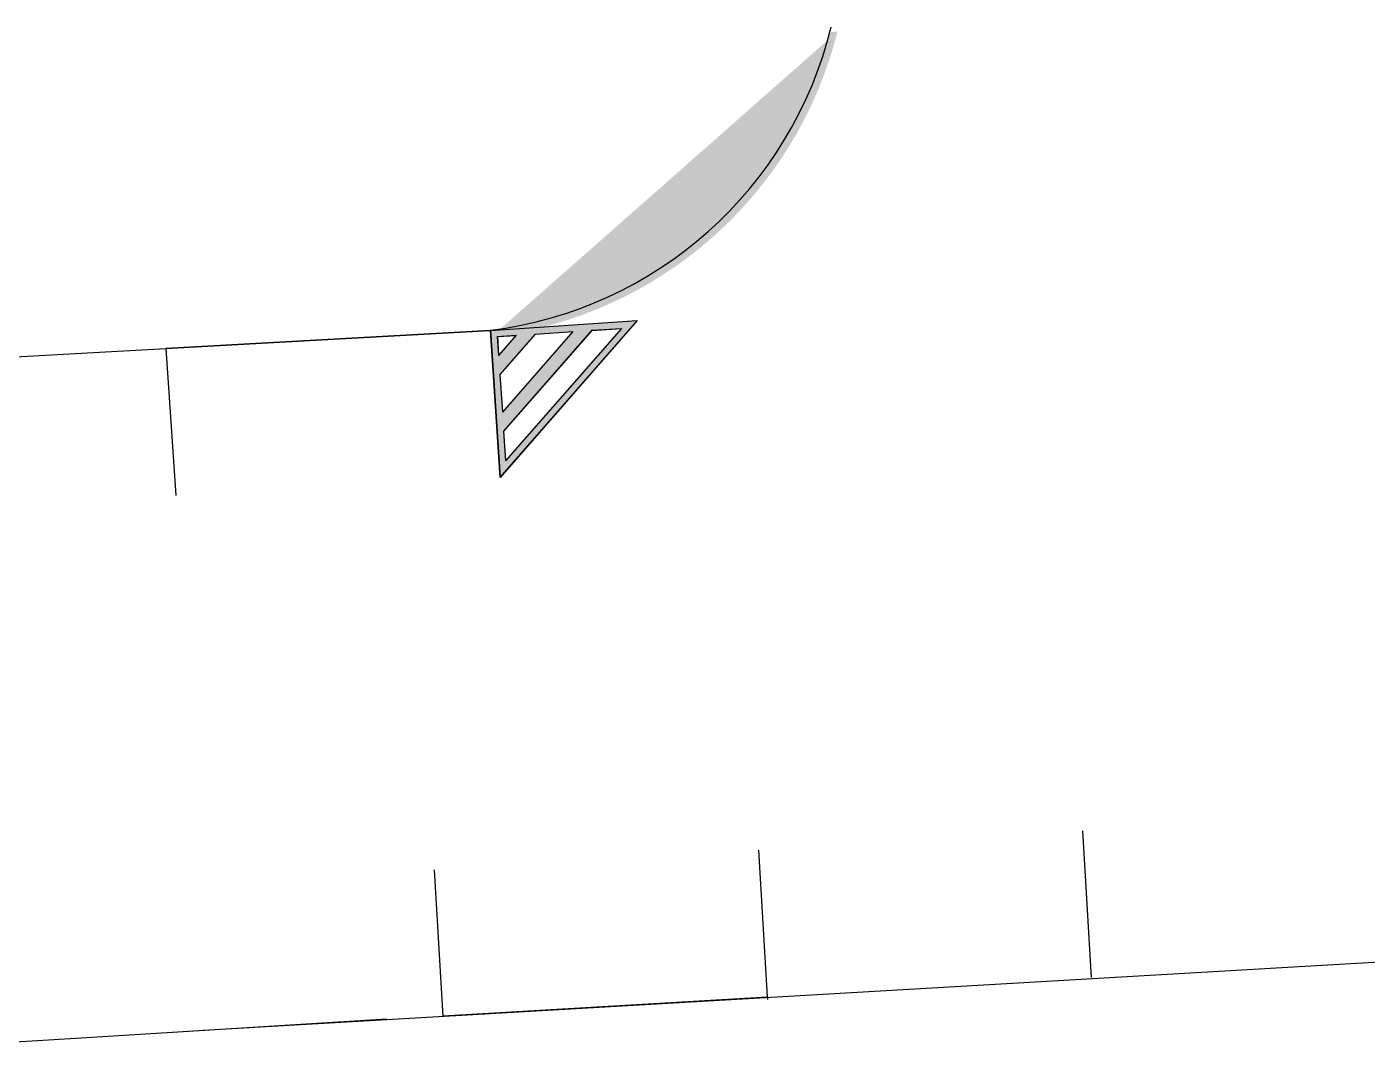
# Model space of a CAD drawing. Header units: millimetres. Extents: x 34038 to 35840, y 10511 to 10922.
# Drawn here: x 34958.58 to 34978.59, y 10782.23 to 10797.45 of the extents above; entities that cross this region are included whole.
import ezdxf

# ---------------------------------------------------------------- set-up
doc = ezdxf.new("R2010")
doc.units = ezdxf.units.MM
for name, color, linetype in [('_0', 7, 'Continuous'), ('GUIA', 7, 'Continuous'), ('PINTURA BRANCA', 7, 'Continuous')]:
    doc.layers.add(name, color=color, linetype=linetype)

# ---------------------------------------------------------------- blocks, each defined once
blk = doc.blocks.new('23')
at = {"layer": 'PINTURA BRANCA'}
h = blk.add_hatch(color=256, dxfattribs=at)
h.paths.add_polyline_path([(730.608, 869.115), (732.022, 867.701), (732.466, 867.701), (730.608, 869.559)], flags=16)
h.paths.add_polyline_path([(730.608, 868.832), (731.739, 867.701), (731.173, 867.701), (730.608, 868.266)], flags=16)
h.paths.add_polyline_path([(730.608, 867.984), (730.891, 867.701), (730.608, 867.701)], flags=16)
h.paths.add_polyline_path([(730.508, 869.801), (732.708, 867.601), (730.508, 867.601)])
edge = h.paths.add_edge_path(flags=0)
edge.add_line((730.608, 869.226), (730.608, 869.559))
for p, q in [((730.508, 867.601), (730.508, 869.801)), ((730.508, 869.801), (732.708, 867.601)), ((730.608, 869.115), (730.608, 869.559)), ((730.608, 869.226), (730.608, 869.559)), ((730.608, 869.559), (732.466, 867.701)), ((730.608, 869.115), (732.022, 867.701)), ((730.608, 868.266), (730.608, 868.832)), ((730.608, 868.832), (731.739, 867.701)), ((730.608, 868.266), (731.173, 867.701)), ((730.608, 867.701), (730.608, 867.984)), ((730.608, 867.984), (730.891, 867.701)), ((730.508, 867.601), (732.708, 867.601)), ((730.608, 867.701), (730.891, 867.701)), ((731.173, 867.701), (731.739, 867.701)), ((732.022, 867.701), (732.466, 867.701))]:
    blk.add_line(p, q, dxfattribs=at)

msp = doc.modelspace()

# ---------------------------------------------------------------- hatches: boundary and pattern name
at = {"layer": 'PINTURA BRANCA'}
h = msp.add_hatch(color=2, dxfattribs=at)
edge = h.paths.add_edge_path()
edge.add_line((34970.581, 10797.373), (34970.682, 10797.378))
edge.add_arc((34964.791, 10798.855), 6.074, 276.9006, 345.9178, ccw=False)
edge.add_line((34965.521, 10792.826), (34965.515, 10792.92))
edge.add_arc((34964.773, 10798.872), 5.998, 277.1037, 345.5227)
h = msp.add_hatch(color=256, dxfattribs=at)
h.paths.add_polyline_path([(34967.017, 10792.919), (34965.699, 10791.414), (34965.729, 10790.97), (34967.46, 10792.948)], flags=16)
h.paths.add_polyline_path([(34966.734, 10792.9), (34965.681, 10791.696), (34965.643, 10792.26), (34966.17, 10792.862)], flags=16)
h.paths.add_polyline_path([(34965.888, 10792.844), (34965.624, 10792.543), (34965.605, 10792.825)], flags=16)
h.paths.add_polyline_path([(34967.694, 10793.064), (34965.645, 10790.723), (34965.499, 10792.918)])
edge = h.paths.add_edge_path(flags=0)
edge.add_line((34967.127, 10792.926), (34967.46, 10792.948))
h = msp.add_hatch(color=256, dxfattribs=at)
h.paths.add_polyline_path([(34967.017, 10792.919), (34965.699, 10791.414), (34965.729, 10790.97), (34967.46, 10792.948)], flags=16)
h.paths.add_polyline_path([(34966.734, 10792.9), (34965.681, 10791.696), (34965.643, 10792.26), (34966.17, 10792.862)], flags=16)
h.paths.add_polyline_path([(34965.888, 10792.844), (34965.624, 10792.543), (34965.605, 10792.825)], flags=16)
h.paths.add_polyline_path([(34967.694, 10793.064), (34965.645, 10790.723), (34965.499, 10792.918)])
edge = h.paths.add_edge_path(flags=0)
edge.add_line((34967.127, 10792.926), (34967.46, 10792.948))
h = msp.add_hatch(color=256, dxfattribs=at)
h.paths.add_polyline_path([(34967.017, 10792.919), (34965.699, 10791.414), (34965.729, 10790.97), (34967.46, 10792.948)], flags=16)
h.paths.add_polyline_path([(34966.734, 10792.9), (34965.681, 10791.696), (34965.643, 10792.26), (34966.17, 10792.862)], flags=16)
h.paths.add_polyline_path([(34965.888, 10792.844), (34965.624, 10792.543), (34965.605, 10792.825)], flags=16)
h.paths.add_polyline_path([(34967.694, 10793.064), (34965.645, 10790.723), (34965.499, 10792.918)])
edge = h.paths.add_edge_path(flags=0)
edge.add_line((34967.127, 10792.926), (34967.46, 10792.948))
h = msp.add_hatch(color=256, dxfattribs=at)
h.paths.add_polyline_path([(34967.017, 10792.919), (34965.699, 10791.414), (34965.729, 10790.97), (34967.46, 10792.948)], flags=16)
h.paths.add_polyline_path([(34966.734, 10792.9), (34965.681, 10791.696), (34965.643, 10792.26), (34966.17, 10792.862)], flags=16)
h.paths.add_polyline_path([(34965.888, 10792.844), (34965.624, 10792.543), (34965.605, 10792.825)], flags=16)
h.paths.add_polyline_path([(34967.694, 10793.064), (34965.645, 10790.723), (34965.499, 10792.918)])
edge = h.paths.add_edge_path(flags=0)
edge.add_line((34967.127, 10792.926), (34967.46, 10792.948))
h = msp.add_hatch(color=256, dxfattribs=at)
h.paths.add_polyline_path([(34967.017, 10792.919), (34965.699, 10791.414), (34965.729, 10790.97), (34967.46, 10792.948)], flags=16)
h.paths.add_polyline_path([(34966.734, 10792.9), (34965.681, 10791.696), (34965.643, 10792.26), (34966.17, 10792.862)], flags=16)
h.paths.add_polyline_path([(34965.888, 10792.844), (34965.624, 10792.543), (34965.605, 10792.825)], flags=16)
h.paths.add_polyline_path([(34967.694, 10793.064), (34965.645, 10790.723), (34965.499, 10792.918)])
edge = h.paths.add_edge_path(flags=0)
edge.add_line((34967.127, 10792.926), (34967.46, 10792.948))
h = msp.add_hatch(color=256, dxfattribs=at)
h.paths.add_polyline_path([(34967.017, 10792.919), (34965.699, 10791.414), (34965.729, 10790.97), (34967.46, 10792.948)], flags=16)
h.paths.add_polyline_path([(34966.734, 10792.9), (34965.681, 10791.696), (34965.643, 10792.26), (34966.17, 10792.862)], flags=16)
h.paths.add_polyline_path([(34965.888, 10792.844), (34965.624, 10792.543), (34965.605, 10792.825)], flags=16)
h.paths.add_polyline_path([(34967.694, 10793.064), (34965.645, 10790.723), (34965.499, 10792.918)])
edge = h.paths.add_edge_path(flags=0)
edge.add_line((34967.127, 10792.926), (34967.46, 10792.948))
h = msp.add_hatch(color=256, dxfattribs=at)
h.paths.add_polyline_path([(34967.017, 10792.919), (34965.699, 10791.414), (34965.729, 10790.97), (34967.46, 10792.948)], flags=16)
h.paths.add_polyline_path([(34966.734, 10792.9), (34965.681, 10791.696), (34965.643, 10792.26), (34966.17, 10792.862)], flags=16)
h.paths.add_polyline_path([(34965.888, 10792.844), (34965.624, 10792.543), (34965.605, 10792.825)], flags=16)
h.paths.add_polyline_path([(34967.694, 10793.064), (34965.645, 10790.723), (34965.499, 10792.918)])
edge = h.paths.add_edge_path(flags=0)
edge.add_line((34967.127, 10792.926), (34967.46, 10792.948))
h = msp.add_hatch(color=256, dxfattribs=at)
h.paths.add_polyline_path([(34967.017, 10792.919), (34965.699, 10791.414), (34965.729, 10790.97), (34967.46, 10792.948)], flags=16)
h.paths.add_polyline_path([(34966.734, 10792.9), (34965.681, 10791.696), (34965.643, 10792.26), (34966.17, 10792.862)], flags=16)
h.paths.add_polyline_path([(34965.888, 10792.844), (34965.624, 10792.543), (34965.605, 10792.825)], flags=16)
h.paths.add_polyline_path([(34967.694, 10793.064), (34965.645, 10790.723), (34965.499, 10792.918)])
edge = h.paths.add_edge_path(flags=0)
edge.add_line((34967.127, 10792.926), (34967.46, 10792.948))
h = msp.add_hatch(color=256, dxfattribs=at)
h.paths.add_polyline_path([(34967.017, 10792.919), (34965.699, 10791.414), (34965.729, 10790.97), (34967.46, 10792.948)], flags=16)
h.paths.add_polyline_path([(34966.734, 10792.9), (34965.681, 10791.696), (34965.643, 10792.26), (34966.17, 10792.862)], flags=16)
h.paths.add_polyline_path([(34965.888, 10792.844), (34965.624, 10792.543), (34965.605, 10792.825)], flags=16)
h.paths.add_polyline_path([(34967.694, 10793.064), (34965.645, 10790.723), (34965.499, 10792.918)])
edge = h.paths.add_edge_path(flags=0)
edge.add_line((34967.127, 10792.926), (34967.46, 10792.948))
h = msp.add_hatch(color=256, dxfattribs=at)
h.paths.add_polyline_path([(34967.017, 10792.919), (34965.699, 10791.414), (34965.729, 10790.97), (34967.46, 10792.948)], flags=16)
h.paths.add_polyline_path([(34966.734, 10792.9), (34965.681, 10791.696), (34965.643, 10792.26), (34966.17, 10792.862)], flags=16)
h.paths.add_polyline_path([(34965.888, 10792.844), (34965.624, 10792.543), (34965.605, 10792.825)], flags=16)
h.paths.add_polyline_path([(34967.694, 10793.064), (34965.645, 10790.723), (34965.499, 10792.918)])
edge = h.paths.add_edge_path(flags=0)
edge.add_line((34967.127, 10792.926), (34967.46, 10792.948))
h = msp.add_hatch(color=256, dxfattribs=at)
h.paths.add_polyline_path([(34967.017, 10792.919), (34965.699, 10791.414), (34965.729, 10790.97), (34967.46, 10792.948)], flags=16)
h.paths.add_polyline_path([(34966.734, 10792.9), (34965.681, 10791.696), (34965.643, 10792.26), (34966.17, 10792.862)], flags=16)
h.paths.add_polyline_path([(34965.888, 10792.844), (34965.624, 10792.543), (34965.605, 10792.825)], flags=16)
h.paths.add_polyline_path([(34967.694, 10793.064), (34965.645, 10790.723), (34965.499, 10792.918)])
edge = h.paths.add_edge_path(flags=0)
edge.add_line((34967.127, 10792.926), (34967.46, 10792.948))
h = msp.add_hatch(color=256, dxfattribs=at)
h.paths.add_polyline_path([(34967.017, 10792.919), (34965.699, 10791.414), (34965.729, 10790.97), (34967.46, 10792.948)], flags=16)
h.paths.add_polyline_path([(34966.734, 10792.9), (34965.681, 10791.696), (34965.643, 10792.26), (34966.17, 10792.862)], flags=16)
h.paths.add_polyline_path([(34965.888, 10792.844), (34965.624, 10792.543), (34965.605, 10792.825)], flags=16)
h.paths.add_polyline_path([(34967.694, 10793.064), (34965.645, 10790.723), (34965.499, 10792.918)])
edge = h.paths.add_edge_path(flags=0)
edge.add_line((34967.127, 10792.926), (34967.46, 10792.948))
h = msp.add_hatch(color=256, dxfattribs=at)
h.paths.add_polyline_path([(34967.017, 10792.919), (34965.699, 10791.414), (34965.729, 10790.97), (34967.46, 10792.948)], flags=16)
h.paths.add_polyline_path([(34966.734, 10792.9), (34965.681, 10791.696), (34965.643, 10792.26), (34966.17, 10792.862)], flags=16)
h.paths.add_polyline_path([(34965.888, 10792.844), (34965.624, 10792.543), (34965.605, 10792.825)], flags=16)
h.paths.add_polyline_path([(34967.694, 10793.064), (34965.645, 10790.723), (34965.499, 10792.918)])
edge = h.paths.add_edge_path(flags=0)
edge.add_line((34967.127, 10792.926), (34967.46, 10792.948))
h = msp.add_hatch(color=256, dxfattribs=at)
h.paths.add_polyline_path([(34967.017, 10792.919), (34965.699, 10791.414), (34965.729, 10790.97), (34967.46, 10792.948)], flags=16)
h.paths.add_polyline_path([(34966.734, 10792.9), (34965.681, 10791.696), (34965.643, 10792.26), (34966.17, 10792.862)], flags=16)
h.paths.add_polyline_path([(34965.888, 10792.844), (34965.624, 10792.543), (34965.605, 10792.825)], flags=16)
h.paths.add_polyline_path([(34967.694, 10793.064), (34965.645, 10790.723), (34965.499, 10792.918)])
edge = h.paths.add_edge_path(flags=0)
edge.add_line((34967.127, 10792.926), (34967.46, 10792.948))
h = msp.add_hatch(color=256, dxfattribs=at)
h.paths.add_polyline_path([(34967.017, 10792.919), (34965.699, 10791.414), (34965.729, 10790.97), (34967.46, 10792.948)], flags=16)
h.paths.add_polyline_path([(34966.734, 10792.9), (34965.681, 10791.696), (34965.643, 10792.26), (34966.17, 10792.862)], flags=16)
h.paths.add_polyline_path([(34965.888, 10792.844), (34965.624, 10792.543), (34965.605, 10792.825)], flags=16)
h.paths.add_polyline_path([(34967.694, 10793.064), (34965.645, 10790.723), (34965.499, 10792.918)])
edge = h.paths.add_edge_path(flags=0)
edge.add_line((34967.127, 10792.926), (34967.46, 10792.948))
h = msp.add_hatch(color=256, dxfattribs=at)
h.paths.add_polyline_path([(34967.017, 10792.919), (34965.699, 10791.414), (34965.729, 10790.97), (34967.46, 10792.948)], flags=16)
h.paths.add_polyline_path([(34966.734, 10792.9), (34965.681, 10791.696), (34965.643, 10792.26), (34966.17, 10792.862)], flags=16)
h.paths.add_polyline_path([(34965.888, 10792.844), (34965.624, 10792.543), (34965.605, 10792.825)], flags=16)
h.paths.add_polyline_path([(34967.694, 10793.064), (34965.645, 10790.723), (34965.499, 10792.918)])
edge = h.paths.add_edge_path(flags=0)
edge.add_line((34967.127, 10792.926), (34967.46, 10792.948))
h = msp.add_hatch(color=256, dxfattribs=at)
h.paths.add_polyline_path([(34967.017, 10792.919), (34965.699, 10791.414), (34965.729, 10790.97), (34967.46, 10792.948)], flags=16)
h.paths.add_polyline_path([(34966.734, 10792.9), (34965.681, 10791.696), (34965.643, 10792.26), (34966.17, 10792.862)], flags=16)
h.paths.add_polyline_path([(34965.888, 10792.844), (34965.624, 10792.543), (34965.605, 10792.825)], flags=16)
h.paths.add_polyline_path([(34967.694, 10793.064), (34965.645, 10790.723), (34965.499, 10792.918)])
edge = h.paths.add_edge_path(flags=0)
edge.add_line((34967.127, 10792.926), (34967.46, 10792.948))
h = msp.add_hatch(color=256, dxfattribs=at)
h.paths.add_polyline_path([(34967.017, 10792.919), (34965.699, 10791.414), (34965.729, 10790.97), (34967.46, 10792.948)], flags=16)
h.paths.add_polyline_path([(34966.734, 10792.9), (34965.681, 10791.696), (34965.643, 10792.26), (34966.17, 10792.862)], flags=16)
h.paths.add_polyline_path([(34965.888, 10792.844), (34965.624, 10792.543), (34965.605, 10792.825)], flags=16)
h.paths.add_polyline_path([(34967.694, 10793.064), (34965.645, 10790.723), (34965.499, 10792.918)])
edge = h.paths.add_edge_path(flags=0)
edge.add_line((34967.127, 10792.926), (34967.46, 10792.948))
h = msp.add_hatch(color=256, dxfattribs=at)
h.paths.add_polyline_path([(34967.017, 10792.919), (34965.699, 10791.414), (34965.729, 10790.97), (34967.46, 10792.948)], flags=16)
h.paths.add_polyline_path([(34966.734, 10792.9), (34965.681, 10791.696), (34965.643, 10792.26), (34966.17, 10792.862)], flags=16)
h.paths.add_polyline_path([(34965.888, 10792.844), (34965.624, 10792.543), (34965.605, 10792.825)], flags=16)
h.paths.add_polyline_path([(34967.694, 10793.064), (34965.645, 10790.723), (34965.499, 10792.918)])
edge = h.paths.add_edge_path(flags=0)
edge.add_line((34967.127, 10792.926), (34967.46, 10792.948))
h = msp.add_hatch(color=256, dxfattribs=at)
h.paths.add_polyline_path([(34967.017, 10792.919), (34965.699, 10791.414), (34965.729, 10790.97), (34967.46, 10792.948)], flags=16)
h.paths.add_polyline_path([(34966.734, 10792.9), (34965.681, 10791.696), (34965.643, 10792.26), (34966.17, 10792.862)], flags=16)
h.paths.add_polyline_path([(34965.888, 10792.844), (34965.624, 10792.543), (34965.605, 10792.825)], flags=16)
h.paths.add_polyline_path([(34967.694, 10793.064), (34965.645, 10790.723), (34965.499, 10792.918)])
edge = h.paths.add_edge_path(flags=0)
edge.add_line((34967.127, 10792.926), (34967.46, 10792.948))
h = msp.add_hatch(color=256, dxfattribs=at)
h.paths.add_polyline_path([(34967.017, 10792.919), (34965.699, 10791.414), (34965.729, 10790.97), (34967.46, 10792.948)], flags=16)
h.paths.add_polyline_path([(34966.734, 10792.9), (34965.681, 10791.696), (34965.643, 10792.26), (34966.17, 10792.862)], flags=16)
h.paths.add_polyline_path([(34965.888, 10792.844), (34965.624, 10792.543), (34965.605, 10792.825)], flags=16)
h.paths.add_polyline_path([(34967.694, 10793.064), (34965.645, 10790.723), (34965.499, 10792.918)])
edge = h.paths.add_edge_path(flags=0)
edge.add_line((34967.127, 10792.926), (34967.46, 10792.948))
h = msp.add_hatch(color=256, dxfattribs=at)
h.paths.add_polyline_path([(34967.017, 10792.919), (34965.699, 10791.414), (34965.729, 10790.97), (34967.46, 10792.948)], flags=16)
h.paths.add_polyline_path([(34966.734, 10792.9), (34965.681, 10791.696), (34965.643, 10792.26), (34966.17, 10792.862)], flags=16)
h.paths.add_polyline_path([(34965.888, 10792.844), (34965.624, 10792.543), (34965.605, 10792.825)], flags=16)
h.paths.add_polyline_path([(34967.694, 10793.064), (34965.645, 10790.723), (34965.499, 10792.918)])
edge = h.paths.add_edge_path(flags=0)
edge.add_line((34967.127, 10792.926), (34967.46, 10792.948))
h = msp.add_hatch(color=256, dxfattribs=at)
h.paths.add_polyline_path([(34967.017, 10792.919), (34965.699, 10791.414), (34965.729, 10790.97), (34967.46, 10792.948)], flags=16)
h.paths.add_polyline_path([(34966.734, 10792.9), (34965.681, 10791.696), (34965.643, 10792.26), (34966.17, 10792.862)], flags=16)
h.paths.add_polyline_path([(34965.888, 10792.844), (34965.624, 10792.543), (34965.605, 10792.825)], flags=16)
h.paths.add_polyline_path([(34967.694, 10793.064), (34965.645, 10790.723), (34965.499, 10792.918)])
edge = h.paths.add_edge_path(flags=0)
edge.add_line((34967.127, 10792.926), (34967.46, 10792.948))
h = msp.add_hatch(color=256, dxfattribs=at)
h.paths.add_polyline_path([(34967.017, 10792.919), (34965.699, 10791.414), (34965.729, 10790.97), (34967.46, 10792.948)], flags=16)
h.paths.add_polyline_path([(34966.734, 10792.9), (34965.681, 10791.696), (34965.643, 10792.26), (34966.17, 10792.862)], flags=16)
h.paths.add_polyline_path([(34965.888, 10792.844), (34965.624, 10792.543), (34965.605, 10792.825)], flags=16)
h.paths.add_polyline_path([(34967.694, 10793.064), (34965.645, 10790.723), (34965.499, 10792.918)])
edge = h.paths.add_edge_path(flags=0)
edge.add_line((34967.127, 10792.926), (34967.46, 10792.948))
h = msp.add_hatch(color=256, dxfattribs=at)
h.paths.add_polyline_path([(34967.017, 10792.919), (34965.699, 10791.414), (34965.729, 10790.97), (34967.46, 10792.948)], flags=16)
h.paths.add_polyline_path([(34966.734, 10792.9), (34965.681, 10791.696), (34965.643, 10792.26), (34966.17, 10792.862)], flags=16)
h.paths.add_polyline_path([(34965.888, 10792.844), (34965.624, 10792.543), (34965.605, 10792.825)], flags=16)
h.paths.add_polyline_path([(34967.694, 10793.064), (34965.645, 10790.723), (34965.499, 10792.918)])
edge = h.paths.add_edge_path(flags=0)
edge.add_line((34967.127, 10792.926), (34967.46, 10792.948))
h = msp.add_hatch(color=256, dxfattribs=at)
h.paths.add_polyline_path([(34967.017, 10792.919), (34965.699, 10791.414), (34965.729, 10790.97), (34967.46, 10792.948)], flags=16)
h.paths.add_polyline_path([(34966.734, 10792.9), (34965.681, 10791.696), (34965.643, 10792.26), (34966.17, 10792.862)], flags=16)
h.paths.add_polyline_path([(34965.888, 10792.844), (34965.624, 10792.543), (34965.605, 10792.825)], flags=16)
h.paths.add_polyline_path([(34967.694, 10793.064), (34965.645, 10790.723), (34965.499, 10792.918)])
edge = h.paths.add_edge_path(flags=0)
edge.add_line((34967.127, 10792.926), (34967.46, 10792.948))
h = msp.add_hatch(color=256, dxfattribs=at)
h.paths.add_polyline_path([(34967.017, 10792.919), (34965.699, 10791.414), (34965.729, 10790.97), (34967.46, 10792.948)], flags=16)
h.paths.add_polyline_path([(34966.734, 10792.9), (34965.681, 10791.696), (34965.643, 10792.26), (34966.17, 10792.862)], flags=16)
h.paths.add_polyline_path([(34965.888, 10792.844), (34965.624, 10792.543), (34965.605, 10792.825)], flags=16)
h.paths.add_polyline_path([(34967.694, 10793.064), (34965.645, 10790.723), (34965.499, 10792.918)])
edge = h.paths.add_edge_path(flags=0)
edge.add_line((34967.127, 10792.926), (34967.46, 10792.948))
h = msp.add_hatch(color=256, dxfattribs=at)
h.paths.add_polyline_path([(34967.017, 10792.919), (34965.699, 10791.414), (34965.729, 10790.97), (34967.46, 10792.948)], flags=16)
h.paths.add_polyline_path([(34966.734, 10792.9), (34965.681, 10791.696), (34965.643, 10792.26), (34966.17, 10792.862)], flags=16)
h.paths.add_polyline_path([(34965.888, 10792.844), (34965.624, 10792.543), (34965.605, 10792.825)], flags=16)
h.paths.add_polyline_path([(34967.694, 10793.064), (34965.645, 10790.723), (34965.499, 10792.918)])
edge = h.paths.add_edge_path(flags=0)
edge.add_line((34967.127, 10792.926), (34967.46, 10792.948))
h = msp.add_hatch(color=256, dxfattribs=at)
h.paths.add_polyline_path([(34967.017, 10792.919), (34965.699, 10791.414), (34965.729, 10790.97), (34967.46, 10792.948)], flags=16)
h.paths.add_polyline_path([(34966.734, 10792.9), (34965.681, 10791.696), (34965.643, 10792.26), (34966.17, 10792.862)], flags=16)
h.paths.add_polyline_path([(34965.888, 10792.844), (34965.624, 10792.543), (34965.605, 10792.825)], flags=16)
h.paths.add_polyline_path([(34967.694, 10793.064), (34965.645, 10790.723), (34965.499, 10792.918)])
edge = h.paths.add_edge_path(flags=0)
edge.add_line((34967.127, 10792.926), (34967.46, 10792.948))
h = msp.add_hatch(color=256, dxfattribs=at)
h.paths.add_polyline_path([(34967.017, 10792.919), (34965.699, 10791.414), (34965.729, 10790.97), (34967.46, 10792.948)], flags=16)
h.paths.add_polyline_path([(34966.734, 10792.9), (34965.681, 10791.696), (34965.643, 10792.26), (34966.17, 10792.862)], flags=16)
h.paths.add_polyline_path([(34965.888, 10792.844), (34965.624, 10792.543), (34965.605, 10792.825)], flags=16)
h.paths.add_polyline_path([(34967.694, 10793.064), (34965.645, 10790.723), (34965.499, 10792.918)])
edge = h.paths.add_edge_path(flags=0)
edge.add_line((34967.127, 10792.926), (34967.46, 10792.948))
h = msp.add_hatch(color=256, dxfattribs=at)
h.paths.add_polyline_path([(34967.017, 10792.919), (34965.699, 10791.414), (34965.729, 10790.97), (34967.46, 10792.948)], flags=16)
h.paths.add_polyline_path([(34966.734, 10792.9), (34965.681, 10791.696), (34965.643, 10792.26), (34966.17, 10792.862)], flags=16)
h.paths.add_polyline_path([(34965.888, 10792.844), (34965.624, 10792.543), (34965.605, 10792.825)], flags=16)
h.paths.add_polyline_path([(34967.694, 10793.064), (34965.645, 10790.723), (34965.499, 10792.918)])
edge = h.paths.add_edge_path(flags=0)
edge.add_line((34967.127, 10792.926), (34967.46, 10792.948))
h = msp.add_hatch(color=256, dxfattribs=at)
h.paths.add_polyline_path([(34967.017, 10792.919), (34965.699, 10791.414), (34965.729, 10790.97), (34967.46, 10792.948)], flags=16)
h.paths.add_polyline_path([(34966.734, 10792.9), (34965.681, 10791.696), (34965.643, 10792.26), (34966.17, 10792.862)], flags=16)
h.paths.add_polyline_path([(34965.888, 10792.844), (34965.624, 10792.543), (34965.605, 10792.825)], flags=16)
h.paths.add_polyline_path([(34967.694, 10793.064), (34965.645, 10790.723), (34965.499, 10792.918)])
edge = h.paths.add_edge_path(flags=0)
edge.add_line((34967.127, 10792.926), (34967.46, 10792.948))

# ---------------------------------------------------------------- linework, layer by layer
msp.add_line((34961.213, 10782.472), (34993.632, 10784.354))
at = {"layer": '_0'}
for p, q in [((34965.499, 10792.918), (34960.658, 10792.649)), ((34965.499, 10792.918), (34965.65, 10790.724)), ((34965.499, 10792.918), (34965.65, 10790.724)), ((34960.658, 10792.649), (34960.808, 10790.455)), ((34969.638, 10782.961), (34964.797, 10782.68)), ((34969.637, 10782.967), (34969.64, 10782.926)), ((34958.663, 10782.312), (34959.958, 10782.389)), ((34957.31, 10782.231), (34958.663, 10782.312))]:
    msp.add_line(p, q, dxfattribs=at)
at = {"layer": 'GUIA', "linetype": 'Continuous'}
msp.add_line((34958.115, 10792.507), (34965.499, 10792.918), dxfattribs=at)
at = {"layer": 'PINTURA BRANCA'}
for p, q in [((34965.499, 10792.918), (34967.694, 10793.064)), ((34965.499, 10792.918), (34967.694, 10793.064)), ((34965.499, 10792.918), (34967.694, 10793.064)), ((34965.499, 10792.918), (34967.694, 10793.064)), ((34965.499, 10792.918), (34967.694, 10793.064)), ((34965.499, 10792.918), (34967.694, 10793.064)), ((34965.499, 10792.918), (34967.694, 10793.064)), ((34965.499, 10792.918), (34967.694, 10793.064)), ((34965.499, 10792.918), (34967.694, 10793.064)), ((34965.499, 10792.918), (34967.694, 10793.064)), ((34965.499, 10792.918), (34967.694, 10793.064)), ((34965.499, 10792.918), (34967.694, 10793.064)), ((34965.499, 10792.918), (34967.694, 10793.064)), ((34965.499, 10792.918), (34967.694, 10793.064)), ((34965.499, 10792.918), (34967.694, 10793.064)), ((34965.499, 10792.918), (34967.694, 10793.064)), ((34965.499, 10792.918), (34967.694, 10793.064)), ((34965.499, 10792.918), (34967.694, 10793.064)), ((34965.499, 10792.918), (34967.694, 10793.064)), ((34965.499, 10792.918), (34967.694, 10793.064)), ((34965.499, 10792.918), (34967.694, 10793.064)), ((34965.499, 10792.918), (34967.694, 10793.064)), ((34965.499, 10792.918), (34967.694, 10793.064)), ((34965.499, 10792.918), (34967.694, 10793.064)), ((34965.499, 10792.918), (34967.694, 10793.064)), ((34965.499, 10792.918), (34967.694, 10793.064)), ((34965.499, 10792.918), (34967.694, 10793.064)), ((34965.499, 10792.918), (34967.694, 10793.064)), ((34965.499, 10792.918), (34967.694, 10793.064)), ((34965.499, 10792.918), (34967.694, 10793.064)), ((34965.499, 10792.918), (34967.694, 10793.064)), ((34965.499, 10792.918), (34967.694, 10793.064)), ((34967.694, 10793.064), (34965.645, 10790.723)), ((34967.694, 10793.064), (34965.645, 10790.723)), ((34967.694, 10793.064), (34965.645, 10790.723)), ((34967.694, 10793.064), (34965.645, 10790.723)), ((34967.694, 10793.064), (34965.645, 10790.723)), ((34967.694, 10793.064), (34965.645, 10790.723)), ((34967.694, 10793.064), (34965.645, 10790.723)), ((34967.694, 10793.064), (34965.645, 10790.723)), ((34967.694, 10793.064), (34965.645, 10790.723)), ((34967.694, 10793.064), (34965.645, 10790.723)), ((34967.694, 10793.064), (34965.645, 10790.723)), ((34967.694, 10793.064), (34965.645, 10790.723)), ((34967.694, 10793.064), (34965.645, 10790.723)), ((34967.694, 10793.064), (34965.645, 10790.723)), ((34967.694, 10793.064), (34965.645, 10790.723)), ((34967.694, 10793.064), (34965.645, 10790.723)), ((34967.694, 10793.064), (34965.645, 10790.723)), ((34967.694, 10793.064), (34965.645, 10790.723)), ((34967.694, 10793.064), (34965.645, 10790.723)), ((34967.694, 10793.064), (34965.645, 10790.723)), ((34967.694, 10793.064), (34965.645, 10790.723)), ((34967.694, 10793.064), (34965.645, 10790.723)), ((34967.694, 10793.064), (34965.645, 10790.723)), ((34967.694, 10793.064), (34965.645, 10790.723)), ((34967.694, 10793.064), (34965.645, 10790.723)), ((34967.694, 10793.064), (34965.645, 10790.723)), ((34967.694, 10793.064), (34965.645, 10790.723)), ((34967.694, 10793.064), (34965.645, 10790.723)), ((34967.694, 10793.064), (34965.645, 10790.723)), ((34967.694, 10793.064), (34965.645, 10790.723)), ((34967.694, 10793.064), (34965.645, 10790.723)), ((34967.694, 10793.064), (34965.645, 10790.723)), ((34965.499, 10792.918), (34965.645, 10790.723)), ((34965.499, 10792.918), (34965.645, 10790.723)), ((34965.499, 10792.918), (34965.645, 10790.723)), ((34965.499, 10792.918), (34965.645, 10790.723)), ((34965.499, 10792.918), (34965.645, 10790.723)), ((34965.499, 10792.918), (34965.645, 10790.723)), ((34965.499, 10792.918), (34965.645, 10790.723)), ((34965.499, 10792.918), (34965.645, 10790.723)), ((34965.499, 10792.918), (34965.645, 10790.723)), ((34965.499, 10792.918), (34965.645, 10790.723)), ((34965.499, 10792.918), (34965.645, 10790.723)), ((34965.499, 10792.918), (34965.645, 10790.723)), ((34965.499, 10792.918), (34965.645, 10790.723)), ((34965.499, 10792.918), (34965.645, 10790.723)), ((34965.499, 10792.918), (34965.645, 10790.723)), ((34965.499, 10792.918), (34965.645, 10790.723)), ((34965.499, 10792.918), (34965.645, 10790.723)), ((34965.499, 10792.918), (34965.645, 10790.723)), ((34965.499, 10792.918), (34965.645, 10790.723)), ((34965.499, 10792.918), (34965.645, 10790.723)), ((34965.499, 10792.918), (34965.645, 10790.723)), ((34965.499, 10792.918), (34965.645, 10790.723)), ((34965.499, 10792.918), (34965.645, 10790.723)), ((34965.499, 10792.918), (34965.645, 10790.723)), ((34965.499, 10792.918), (34965.645, 10790.723)), ((34965.499, 10792.918), (34965.645, 10790.723)), ((34965.499, 10792.918), (34965.645, 10790.723)), ((34965.499, 10792.918), (34965.645, 10790.723)), ((34965.499, 10792.918), (34965.645, 10790.723)), ((34965.499, 10792.918), (34965.645, 10790.723)), ((34965.499, 10792.918), (34965.645, 10790.723)), ((34965.499, 10792.918), (34965.645, 10790.723)), ((34965.503, 10792.919), (34965.65, 10790.724)), ((34965.605, 10792.825), (34965.888, 10792.844)), ((34965.605, 10792.825), (34965.888, 10792.844)), ((34965.605, 10792.825), (34965.888, 10792.844)), ((34965.605, 10792.825), (34965.888, 10792.844)), ((34965.605, 10792.825), (34965.888, 10792.844)), ((34965.605, 10792.825), (34965.888, 10792.844)), ((34965.605, 10792.825), (34965.888, 10792.844)), ((34965.605, 10792.825), (34965.888, 10792.844)), ((34965.605, 10792.825), (34965.888, 10792.844)), ((34965.605, 10792.825), (34965.888, 10792.844)), ((34965.605, 10792.825), (34965.888, 10792.844)), ((34965.605, 10792.825), (34965.888, 10792.844)), ((34965.605, 10792.825), (34965.888, 10792.844)), ((34965.605, 10792.825), (34965.888, 10792.844)), ((34965.605, 10792.825), (34965.888, 10792.844)), ((34965.605, 10792.825), (34965.888, 10792.844)), ((34965.605, 10792.825), (34965.888, 10792.844)), ((34965.605, 10792.825), (34965.888, 10792.844)), ((34965.605, 10792.825), (34965.888, 10792.844)), ((34965.605, 10792.825), (34965.888, 10792.844)), ((34965.605, 10792.825), (34965.888, 10792.844)), ((34965.605, 10792.825), (34965.888, 10792.844)), ((34965.605, 10792.825), (34965.888, 10792.844)), ((34965.605, 10792.825), (34965.888, 10792.844)), ((34965.605, 10792.825), (34965.888, 10792.844)), ((34965.605, 10792.825), (34965.888, 10792.844)), ((34965.605, 10792.825), (34965.888, 10792.844)), ((34965.605, 10792.825), (34965.888, 10792.844)), ((34965.605, 10792.825), (34965.888, 10792.844)), ((34965.605, 10792.825), (34965.888, 10792.844)), ((34965.605, 10792.825), (34965.888, 10792.844)), ((34965.605, 10792.825), (34965.888, 10792.844)), ((34965.605, 10792.825), (34965.624, 10792.543)), ((34965.605, 10792.825), (34965.624, 10792.543)), ((34965.605, 10792.825), (34965.624, 10792.543)), ((34965.605, 10792.825), (34965.624, 10792.543)), ((34965.605, 10792.825), (34965.624, 10792.543)), ((34965.605, 10792.825), (34965.624, 10792.543)), ((34965.605, 10792.825), (34965.624, 10792.543)), ((34965.605, 10792.825), (34965.624, 10792.543)), ((34965.605, 10792.825), (34965.624, 10792.543)), ((34965.605, 10792.825), (34965.624, 10792.543)), ((34965.605, 10792.825), (34965.624, 10792.543)), ((34965.605, 10792.825), (34965.624, 10792.543)), ((34965.605, 10792.825), (34965.624, 10792.543)), ((34965.605, 10792.825), (34965.624, 10792.543)), ((34965.605, 10792.825), (34965.624, 10792.543)), ((34965.605, 10792.825), (34965.624, 10792.543)), ((34965.605, 10792.825), (34965.624, 10792.543)), ((34965.605, 10792.825), (34965.624, 10792.543)), ((34965.605, 10792.825), (34965.624, 10792.543)), ((34965.605, 10792.825), (34965.624, 10792.543)), ((34965.605, 10792.825), (34965.624, 10792.543)), ((34965.605, 10792.825), (34965.624, 10792.543)), ((34965.605, 10792.825), (34965.624, 10792.543)), ((34965.605, 10792.825), (34965.624, 10792.543)), ((34965.605, 10792.825), (34965.624, 10792.543)), ((34965.605, 10792.825), (34965.624, 10792.543)), ((34965.605, 10792.825), (34965.624, 10792.543)), ((34965.605, 10792.825), (34965.624, 10792.543)), ((34965.605, 10792.825), (34965.624, 10792.543)), ((34965.605, 10792.825), (34965.624, 10792.543)), ((34965.605, 10792.825), (34965.624, 10792.543)), ((34965.605, 10792.825), (34965.624, 10792.543)), ((34965.888, 10792.844), (34965.624, 10792.543)), ((34965.888, 10792.844), (34965.624, 10792.543)), ((34965.888, 10792.844), (34965.624, 10792.543)), ((34965.888, 10792.844), (34965.624, 10792.543)), ((34965.888, 10792.844), (34965.624, 10792.543)), ((34965.888, 10792.844), (34965.624, 10792.543)), ((34965.888, 10792.844), (34965.624, 10792.543)), ((34965.888, 10792.844), (34965.624, 10792.543)), ((34965.888, 10792.844), (34965.624, 10792.543)), ((34965.888, 10792.844), (34965.624, 10792.543)), ((34965.888, 10792.844), (34965.624, 10792.543)), ((34965.888, 10792.844), (34965.624, 10792.543)), ((34965.888, 10792.844), (34965.624, 10792.543)), ((34965.888, 10792.844), (34965.624, 10792.543)), ((34965.888, 10792.844), (34965.624, 10792.543)), ((34965.888, 10792.844), (34965.624, 10792.543)), ((34965.888, 10792.844), (34965.624, 10792.543)), ((34965.888, 10792.844), (34965.624, 10792.543)), ((34965.888, 10792.844), (34965.624, 10792.543)), ((34965.888, 10792.844), (34965.624, 10792.543)), ((34965.888, 10792.844), (34965.624, 10792.543)), ((34965.888, 10792.844), (34965.624, 10792.543)), ((34965.888, 10792.844), (34965.624, 10792.543)), ((34965.888, 10792.844), (34965.624, 10792.543)), ((34965.888, 10792.844), (34965.624, 10792.543)), ((34965.888, 10792.844), (34965.624, 10792.543)), ((34965.888, 10792.844), (34965.624, 10792.543)), ((34965.888, 10792.844), (34965.624, 10792.543)), ((34965.888, 10792.844), (34965.624, 10792.543)), ((34965.888, 10792.844), (34965.624, 10792.543)), ((34965.888, 10792.844), (34965.624, 10792.543)), ((34965.888, 10792.844), (34965.624, 10792.543)), ((34966.17, 10792.862), (34965.643, 10792.26)), ((34966.17, 10792.862), (34965.643, 10792.26)), ((34966.17, 10792.862), (34965.643, 10792.26)), ((34966.17, 10792.862), (34965.643, 10792.26)), ((34966.17, 10792.862), (34965.643, 10792.26)), ((34966.17, 10792.862), (34965.643, 10792.26)), ((34966.17, 10792.862), (34965.643, 10792.26)), ((34966.17, 10792.862), (34965.643, 10792.26)), ((34966.17, 10792.862), (34965.643, 10792.26)), ((34966.17, 10792.862), (34965.643, 10792.26)), ((34966.17, 10792.862), (34965.643, 10792.26)), ((34966.17, 10792.862), (34965.643, 10792.26)), ((34966.17, 10792.862), (34965.643, 10792.26)), ((34966.17, 10792.862), (34965.643, 10792.26)), ((34966.17, 10792.862), (34965.643, 10792.26)), ((34966.17, 10792.862), (34965.643, 10792.26)), ((34966.17, 10792.862), (34965.643, 10792.26)), ((34966.17, 10792.862), (34965.643, 10792.26)), ((34966.17, 10792.862), (34965.643, 10792.26)), ((34966.17, 10792.862), (34965.643, 10792.26)), ((34966.17, 10792.862), (34965.643, 10792.26)), ((34966.17, 10792.862), (34965.643, 10792.26)), ((34966.17, 10792.862), (34965.643, 10792.26)), ((34966.17, 10792.862), (34965.643, 10792.26)), ((34966.17, 10792.862), (34965.643, 10792.26)), ((34966.17, 10792.862), (34965.643, 10792.26)), ((34966.17, 10792.862), (34965.643, 10792.26)), ((34966.17, 10792.862), (34965.643, 10792.26)), ((34966.17, 10792.862), (34965.643, 10792.26)), ((34966.17, 10792.862), (34965.643, 10792.26)), ((34966.17, 10792.862), (34965.643, 10792.26)), ((34966.17, 10792.862), (34965.643, 10792.26)), ((34966.734, 10792.9), (34965.681, 10791.696)), ((34966.734, 10792.9), (34965.681, 10791.696)), ((34966.734, 10792.9), (34965.681, 10791.696)), ((34966.734, 10792.9), (34965.681, 10791.696)), ((34966.734, 10792.9), (34965.681, 10791.696)), ((34966.734, 10792.9), (34965.681, 10791.696)), ((34966.734, 10792.9), (34965.681, 10791.696)), ((34966.734, 10792.9), (34965.681, 10791.696)), ((34966.734, 10792.9), (34965.681, 10791.696)), ((34966.734, 10792.9), (34965.681, 10791.696)), ((34966.734, 10792.9), (34965.681, 10791.696)), ((34966.734, 10792.9), (34965.681, 10791.696)), ((34966.734, 10792.9), (34965.681, 10791.696)), ((34966.734, 10792.9), (34965.681, 10791.696)), ((34966.734, 10792.9), (34965.681, 10791.696)), ((34966.734, 10792.9), (34965.681, 10791.696)), ((34966.734, 10792.9), (34965.681, 10791.696)), ((34966.734, 10792.9), (34965.681, 10791.696)), ((34966.734, 10792.9), (34965.681, 10791.696)), ((34966.734, 10792.9), (34965.681, 10791.696)), ((34966.734, 10792.9), (34965.681, 10791.696)), ((34966.734, 10792.9), (34965.681, 10791.696)), ((34966.734, 10792.9), (34965.681, 10791.696)), ((34966.734, 10792.9), (34965.681, 10791.696)), ((34966.734, 10792.9), (34965.681, 10791.696)), ((34966.734, 10792.9), (34965.681, 10791.696)), ((34966.734, 10792.9), (34965.681, 10791.696)), ((34966.734, 10792.9), (34965.681, 10791.696)), ((34966.734, 10792.9), (34965.681, 10791.696)), ((34966.734, 10792.9), (34965.681, 10791.696)), ((34966.734, 10792.9), (34965.681, 10791.696)), ((34966.734, 10792.9), (34965.681, 10791.696)), ((34967.017, 10792.919), (34965.699, 10791.414)), ((34967.017, 10792.919), (34965.699, 10791.414)), ((34967.017, 10792.919), (34965.699, 10791.414)), ((34967.017, 10792.919), (34965.699, 10791.414)), ((34967.017, 10792.919), (34965.699, 10791.414)), ((34967.017, 10792.919), (34965.699, 10791.414)), ((34967.017, 10792.919), (34965.699, 10791.414)), ((34967.017, 10792.919), (34965.699, 10791.414)), ((34967.017, 10792.919), (34965.699, 10791.414)), ((34967.017, 10792.919), (34965.699, 10791.414)), ((34967.017, 10792.919), (34965.699, 10791.414)), ((34967.017, 10792.919), (34965.699, 10791.414)), ((34967.017, 10792.919), (34965.699, 10791.414)), ((34967.017, 10792.919), (34965.699, 10791.414)), ((34967.017, 10792.919), (34965.699, 10791.414)), ((34967.017, 10792.919), (34965.699, 10791.414)), ((34967.017, 10792.919), (34965.699, 10791.414)), ((34967.017, 10792.919), (34965.699, 10791.414)), ((34967.017, 10792.919), (34965.699, 10791.414)), ((34967.017, 10792.919), (34965.699, 10791.414)), ((34967.017, 10792.919), (34965.699, 10791.414)), ((34967.017, 10792.919), (34965.699, 10791.414)), ((34967.017, 10792.919), (34965.699, 10791.414)), ((34967.017, 10792.919), (34965.699, 10791.414)), ((34967.017, 10792.919), (34965.699, 10791.414)), ((34967.017, 10792.919), (34965.699, 10791.414)), ((34967.017, 10792.919), (34965.699, 10791.414)), ((34967.017, 10792.919), (34965.699, 10791.414)), ((34967.017, 10792.919), (34965.699, 10791.414)), ((34967.017, 10792.919), (34965.699, 10791.414)), ((34967.017, 10792.919), (34965.699, 10791.414)), ((34967.017, 10792.919), (34965.699, 10791.414)), ((34967.46, 10792.948), (34965.729, 10790.97)), ((34967.46, 10792.948), (34965.729, 10790.97)), ((34967.46, 10792.948), (34965.729, 10790.97)), ((34967.46, 10792.948), (34965.729, 10790.97)), ((34967.46, 10792.948), (34965.729, 10790.97)), ((34967.46, 10792.948), (34965.729, 10790.97)), ((34967.46, 10792.948), (34965.729, 10790.97)), ((34967.46, 10792.948), (34965.729, 10790.97)), ((34967.46, 10792.948), (34965.729, 10790.97)), ((34967.46, 10792.948), (34965.729, 10790.97)), ((34967.46, 10792.948), (34965.729, 10790.97)), ((34967.46, 10792.948), (34965.729, 10790.97)), ((34967.46, 10792.948), (34965.729, 10790.97)), ((34967.46, 10792.948), (34965.729, 10790.97)), ((34967.46, 10792.948), (34965.729, 10790.97)), ((34967.46, 10792.948), (34965.729, 10790.97)), ((34967.46, 10792.948), (34965.729, 10790.97)), ((34967.46, 10792.948), (34965.729, 10790.97)), ((34967.46, 10792.948), (34965.729, 10790.97)), ((34967.46, 10792.948), (34965.729, 10790.97)), ((34967.46, 10792.948), (34965.729, 10790.97)), ((34967.46, 10792.948), (34965.729, 10790.97)), ((34967.46, 10792.948), (34965.729, 10790.97)), ((34967.46, 10792.948), (34965.729, 10790.97)), ((34967.46, 10792.948), (34965.729, 10790.97)), ((34967.46, 10792.948), (34965.729, 10790.97)), ((34967.46, 10792.948), (34965.729, 10790.97)), ((34967.46, 10792.948), (34965.729, 10790.97)), ((34967.46, 10792.948), (34965.729, 10790.97)), ((34967.46, 10792.948), (34965.729, 10790.97)), ((34967.46, 10792.948), (34965.729, 10790.97)), ((34967.46, 10792.948), (34965.729, 10790.97)), ((34966.17, 10792.862), (34966.734, 10792.9)), ((34966.17, 10792.862), (34966.734, 10792.9)), ((34966.17, 10792.862), (34966.734, 10792.9)), ((34966.17, 10792.862), (34966.734, 10792.9)), ((34966.17, 10792.862), (34966.734, 10792.9)), ((34966.17, 10792.862), (34966.734, 10792.9)), ((34966.17, 10792.862), (34966.734, 10792.9)), ((34966.17, 10792.862), (34966.734, 10792.9)), ((34966.17, 10792.862), (34966.734, 10792.9)), ((34966.17, 10792.862), (34966.734, 10792.9)), ((34966.17, 10792.862), (34966.734, 10792.9)), ((34966.17, 10792.862), (34966.734, 10792.9)), ((34966.17, 10792.862), (34966.734, 10792.9)), ((34966.17, 10792.862), (34966.734, 10792.9)), ((34966.17, 10792.862), (34966.734, 10792.9)), ((34966.17, 10792.862), (34966.734, 10792.9)), ((34966.17, 10792.862), (34966.734, 10792.9)), ((34966.17, 10792.862), (34966.734, 10792.9)), ((34966.17, 10792.862), (34966.734, 10792.9)), ((34966.17, 10792.862), (34966.734, 10792.9)), ((34966.17, 10792.862), (34966.734, 10792.9)), ((34966.17, 10792.862), (34966.734, 10792.9)), ((34966.17, 10792.862), (34966.734, 10792.9)), ((34966.17, 10792.862), (34966.734, 10792.9)), ((34966.17, 10792.862), (34966.734, 10792.9)), ((34966.17, 10792.862), (34966.734, 10792.9)), ((34966.17, 10792.862), (34966.734, 10792.9)), ((34966.17, 10792.862), (34966.734, 10792.9)), ((34966.17, 10792.862), (34966.734, 10792.9)), ((34966.17, 10792.862), (34966.734, 10792.9)), ((34966.17, 10792.862), (34966.734, 10792.9)), ((34966.17, 10792.862), (34966.734, 10792.9)), ((34967.017, 10792.919), (34967.46, 10792.948)), ((34967.017, 10792.919), (34967.46, 10792.948)), ((34967.017, 10792.919), (34967.46, 10792.948)), ((34967.017, 10792.919), (34967.46, 10792.948)), ((34967.017, 10792.919), (34967.46, 10792.948)), ((34967.017, 10792.919), (34967.46, 10792.948)), ((34967.017, 10792.919), (34967.46, 10792.948)), ((34967.017, 10792.919), (34967.46, 10792.948)), ((34967.017, 10792.919), (34967.46, 10792.948)), ((34967.017, 10792.919), (34967.46, 10792.948)), ((34967.017, 10792.919), (34967.46, 10792.948)), ((34967.017, 10792.919), (34967.46, 10792.948)), ((34967.017, 10792.919), (34967.46, 10792.948)), ((34967.017, 10792.919), (34967.46, 10792.948)), ((34967.017, 10792.919), (34967.46, 10792.948)), ((34967.017, 10792.919), (34967.46, 10792.948)), ((34967.017, 10792.919), (34967.46, 10792.948)), ((34967.017, 10792.919), (34967.46, 10792.948)), ((34967.017, 10792.919), (34967.46, 10792.948)), ((34967.017, 10792.919), (34967.46, 10792.948)), ((34967.017, 10792.919), (34967.46, 10792.948)), ((34967.017, 10792.919), (34967.46, 10792.948)), ((34967.017, 10792.919), (34967.46, 10792.948)), ((34967.017, 10792.919), (34967.46, 10792.948)), ((34967.017, 10792.919), (34967.46, 10792.948)), ((34967.017, 10792.919), (34967.46, 10792.948)), ((34967.017, 10792.919), (34967.46, 10792.948)), ((34967.017, 10792.919), (34967.46, 10792.948)), ((34967.017, 10792.919), (34967.46, 10792.948)), ((34967.017, 10792.919), (34967.46, 10792.948)), ((34967.017, 10792.919), (34967.46, 10792.948)), ((34967.017, 10792.919), (34967.46, 10792.948)), ((34967.127, 10792.926), (34967.46, 10792.948)), ((34967.127, 10792.926), (34967.46, 10792.948)), ((34967.127, 10792.926), (34967.46, 10792.948)), ((34967.127, 10792.926), (34967.46, 10792.948)), ((34967.127, 10792.926), (34967.46, 10792.948)), ((34967.127, 10792.926), (34967.46, 10792.948)), ((34967.127, 10792.926), (34967.46, 10792.948)), ((34967.127, 10792.926), (34967.46, 10792.948)), ((34967.127, 10792.926), (34967.46, 10792.948)), ((34967.127, 10792.926), (34967.46, 10792.948)), ((34967.127, 10792.926), (34967.46, 10792.948)), ((34967.127, 10792.926), (34967.46, 10792.948)), ((34967.127, 10792.926), (34967.46, 10792.948)), ((34967.127, 10792.926), (34967.46, 10792.948)), ((34967.127, 10792.926), (34967.46, 10792.948)), ((34967.127, 10792.926), (34967.46, 10792.948)), ((34967.127, 10792.926), (34967.46, 10792.948)), ((34967.127, 10792.926), (34967.46, 10792.948)), ((34967.127, 10792.926), (34967.46, 10792.948)), ((34967.127, 10792.926), (34967.46, 10792.948)), ((34967.127, 10792.926), (34967.46, 10792.948)), ((34967.127, 10792.926), (34967.46, 10792.948)), ((34967.127, 10792.926), (34967.46, 10792.948)), ((34967.127, 10792.926), (34967.46, 10792.948)), ((34967.127, 10792.926), (34967.46, 10792.948)), ((34967.127, 10792.926), (34967.46, 10792.948)), ((34967.127, 10792.926), (34967.46, 10792.948)), ((34967.127, 10792.926), (34967.46, 10792.948)), ((34967.127, 10792.926), (34967.46, 10792.948)), ((34967.127, 10792.926), (34967.46, 10792.948)), ((34967.127, 10792.926), (34967.46, 10792.948)), ((34967.127, 10792.926), (34967.46, 10792.948)), ((34965.643, 10792.26), (34965.681, 10791.696)), ((34965.643, 10792.26), (34965.681, 10791.696)), ((34965.643, 10792.26), (34965.681, 10791.696)), ((34965.643, 10792.26), (34965.681, 10791.696)), ((34965.643, 10792.26), (34965.681, 10791.696)), ((34965.643, 10792.26), (34965.681, 10791.696)), ((34965.643, 10792.26), (34965.681, 10791.696)), ((34965.643, 10792.26), (34965.681, 10791.696)), ((34965.643, 10792.26), (34965.681, 10791.696)), ((34965.643, 10792.26), (34965.681, 10791.696)), ((34965.643, 10792.26), (34965.681, 10791.696)), ((34965.643, 10792.26), (34965.681, 10791.696)), ((34965.643, 10792.26), (34965.681, 10791.696)), ((34965.643, 10792.26), (34965.681, 10791.696)), ((34965.643, 10792.26), (34965.681, 10791.696)), ((34965.643, 10792.26), (34965.681, 10791.696)), ((34965.643, 10792.26), (34965.681, 10791.696)), ((34965.643, 10792.26), (34965.681, 10791.696)), ((34965.643, 10792.26), (34965.681, 10791.696)), ((34965.643, 10792.26), (34965.681, 10791.696)), ((34965.643, 10792.26), (34965.681, 10791.696)), ((34965.643, 10792.26), (34965.681, 10791.696)), ((34965.643, 10792.26), (34965.681, 10791.696)), ((34965.643, 10792.26), (34965.681, 10791.696)), ((34965.643, 10792.26), (34965.681, 10791.696)), ((34965.643, 10792.26), (34965.681, 10791.696)), ((34965.643, 10792.26), (34965.681, 10791.696)), ((34965.643, 10792.26), (34965.681, 10791.696)), ((34965.643, 10792.26), (34965.681, 10791.696)), ((34965.643, 10792.26), (34965.681, 10791.696)), ((34965.643, 10792.26), (34965.681, 10791.696)), ((34965.643, 10792.26), (34965.681, 10791.696)), ((34965.699, 10791.414), (34965.729, 10790.97)), ((34965.699, 10791.414), (34965.729, 10790.97)), ((34965.699, 10791.414), (34965.729, 10790.97)), ((34965.699, 10791.414), (34965.729, 10790.97)), ((34965.699, 10791.414), (34965.729, 10790.97)), ((34965.699, 10791.414), (34965.729, 10790.97)), ((34965.699, 10791.414), (34965.729, 10790.97)), ((34965.699, 10791.414), (34965.729, 10790.97)), ((34965.699, 10791.414), (34965.729, 10790.97)), ((34965.699, 10791.414), (34965.729, 10790.97)), ((34965.699, 10791.414), (34965.729, 10790.97)), ((34965.699, 10791.414), (34965.729, 10790.97)), ((34965.699, 10791.414), (34965.729, 10790.97)), ((34965.699, 10791.414), (34965.729, 10790.97)), ((34965.699, 10791.414), (34965.729, 10790.97)), ((34965.699, 10791.414), (34965.729, 10790.97)), ((34965.699, 10791.414), (34965.729, 10790.97)), ((34965.699, 10791.414), (34965.729, 10790.97)), ((34965.699, 10791.414), (34965.729, 10790.97)), ((34965.699, 10791.414), (34965.729, 10790.97)), ((34965.699, 10791.414), (34965.729, 10790.97)), ((34965.699, 10791.414), (34965.729, 10790.97)), ((34965.699, 10791.414), (34965.729, 10790.97)), ((34965.699, 10791.414), (34965.729, 10790.97)), ((34965.699, 10791.414), (34965.729, 10790.97)), ((34965.699, 10791.414), (34965.729, 10790.97)), ((34965.699, 10791.414), (34965.729, 10790.97)), ((34965.699, 10791.414), (34965.729, 10790.97)), ((34965.699, 10791.414), (34965.729, 10790.97)), ((34965.699, 10791.414), (34965.729, 10790.97)), ((34965.699, 10791.414), (34965.729, 10790.97)), ((34965.699, 10791.414), (34965.729, 10790.97)), ((34974.477, 10783.256), (34974.347, 10785.446)), ((34969.637, 10782.967), (34969.507, 10785.157)), ((34964.798, 10782.673), (34964.667, 10784.862))]:
    msp.add_line(p, q, dxfattribs=at)
msp.add_lwpolyline([(34959.958, 10782.389), (34963.95, 10782.638)], dxfattribs=at)
msp.add_arc((34964.762, 10798.872), 5.998, 277.1037, 346.2926, dxfattribs=at)

# ---------------------------------------------------------------- block references
at = {"layer": 'PINTURA BRANCA', "rotation": 273.8124890479925}
msp.add_blockref('23', (34051.246, 11464.121), dxfattribs=at)

doc.saveas('drawing.dxf')
